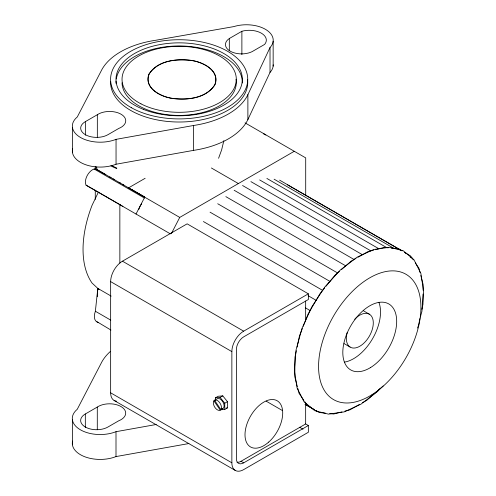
<?xml version="1.0" encoding="UTF-8"?>
<svg xmlns="http://www.w3.org/2000/svg" width="496" height="496" viewBox="0 0 496 496"><rect width="100%" height="100%" fill="white"/><g stroke="black" fill="none" stroke-linecap="round" stroke-linejoin="round"><path stroke-width="0.74" d="M423.069 293.985L422.989 304.178L421.904 309.299M423.094 290.241L423.144 284.599L420.8 275.472M97.266 296.72L97.464 293.694M97.557 292.175L97.805 288.393L92.064 283.067A95.232 54.982 -60 0 1 92.064 205.313L98.369 192.188L86.081 185.182A10.075 5.816 -60 0 1 86.992 175.981A10.075 5.816 -60 0 1 94.147 169.012L95.517 168.764L105.815 174.642M110.924 330.051L95.716 320.955A11.941 6.894 -60 0 1 95.375 311.259L97.805 288.393L111.185 296.118M296.341 350.697L294.959 357.238L294.804 376.817L297.34 386.688M297.092 347.15L299.479 335.854L302.386 328.488M419.957 318.513L418.469 325.562L417.477 328.073M223.857 140.659L221.644 149.86L218.575 158.274M420.348 317.093L421.916 311.395L423.584 291.04L420.856 273.389L413.906 259.644L403.217 250.74L389.509 247.281L373.717 249.513L356.928 257.281L340.275 270.047L324.892 286.948L311.835 306.832L301.996 328.346L296.031 350.021L294.357 370.376L297.092 388.027L304.042 401.772L314.731 410.676L328.439 414.129L344.224 411.897L361.02 404.135L377.673 391.369L380.327 388.449M303.236 326.325L308.053 314.117L320.094 293.514L324.589 287.99M247.882 94.705L270.022 47.523A26.747 15.444 0 0 0 265.379 29.289A26.747 15.444 0 0 0 233.796 26.604L155.502 40.306A76.186 43.989 0 0 0 101.103 71.095L77.289 116.969A27.863 16.083 0 0 0 80.507 137.485A27.863 16.083 0 0 0 116.045 139.345L193.483 125.5A76.186 43.989 0 0 0 247.882 94.705L247.882 119.586A76.186 43.989 0 0 1 193.483 150.381L116.045 164.226A27.863 16.083 0 0 1 85.554 164.678A27.863 16.083 0 0 1 72.621 148.732M247.882 119.586L270.022 72.404A26.747 15.444 0 0 0 273.209 64.809M136.016 214.03L144.714 197.197M171.38 233.573L179.732 217.415L294.277 151.286M326.052 286.192L334.788 275.447L339.357 271.442M215.252 400.061L215.89 399.466L214.545 400.247L220.918 409.665M341.682 269.409L351.125 261.144L355.985 258.385M376.266 392.001L366.817 400.272L362.607 402.659M377.425 390.991L383.16 385.969M85.368 121.632L97.334 114.725A16.139 9.319 0 0 1 121.601 114.545A16.139 9.319 0 0 1 118.742 128.458L107.967 134.683A15.977 9.226 0 0 1 85.368 134.683A15.977 9.226 0 0 1 85.368 121.632L85.368 135.203M229.319 38.521L241.881 31.273A17.044 9.839 0 0 1 261.336 33.176A17.044 9.839 0 0 1 264.635 44.411L253.859 50.629A16.139 9.319 0 0 1 231.105 51.658A16.139 9.319 0 0 1 229.319 38.521L229.319 50.586M145.148 178.281L128.551 187.866L144.553 196.993L131.167 189.267M122.45 261.187L187.141 223.839L308.351 293.818L308.351 299.522L243.703 336.846A10.348 5.977 -60 0 0 236.48 348.13L236.48 460.096A10.404 6.008 -60 0 0 243.703 462.836L308.351 425.512L308.351 432.27L243.66 469.619A16.69 9.635 -60 0 1 231.861 462.805L110.645 392.826L110.645 281.623A16.69 9.635 -60 0 1 122.45 261.187L243.66 331.167L308.351 293.818M85.324 413.98L97.29 407.067A16.139 9.319 0 0 1 121.557 406.887A16.139 9.319 0 0 1 118.699 420.806L107.923 427.025A15.977 9.226 0 0 1 85.324 427.025A15.977 9.226 0 0 1 85.324 413.98L85.324 427.552M215.431 399.906L215.431 397.835L218.122 396.279L222.791 395.864L227.453 401.667L227.453 407.886L224.762 409.442L220.763 409.801M214.545 400.247A5.716 3.298 60 0 1 219.864 402.913A5.716 3.298 60 0 1 220.9 409.547L222.208 408.809L220.261 410.142A5.716 3.298 60 0 1 214.942 407.476A5.716 3.298 60 0 1 213.906 400.842L214.799 400.322M215.431 397.835L220.094 397.42L222.791 395.864M224.762 409.442L224.762 403.223L227.453 401.667M237.001 462.222A10.404 6.008 -60 0 0 241.013 461.28L305.654 423.956L308.351 425.512M357.926 257.288L368.001 251.577L373.761 250.102M359.377 404.488L349.947 409.839L344.918 411.122M375.23 249.724L384.264 247.411L388.225 247.82M341.98 411.878L333.684 414.005L329.722 413.596M110.41 351.416A76.186 43.989 0 0 0 101.054 363.444L77.24 409.312A27.863 16.083 0 0 0 80.464 429.834A27.863 16.083 0 0 0 116.002 431.687L156.24 424.495M72.577 441.074A27.863 16.083 0 0 0 85.51 457.021A27.863 16.083 0 0 0 116.002 456.574L188.883 443.542M226.12 408.01L227.453 407.886M96.472 167.028L96.621 167.022A53.295 41.41 89.2 0 0 97.098 170.047M391.121 248.118L398.796 248.911L402.151 250.92M325.382 413.149L319.145 412.498L315.791 410.49M122.884 206.429L119.852 204.699L119.852 262.979M245.036 122.859L305.71 157.889L305.71 195.759M279.608 180.141L400.849 250.139M287.494 184.822L401.369 250.567M404.717 252.501L406.726 253.661M410.049 256.94L412.058 258.106M274.108 179.192L394.01 248.415M266.879 178.442L386.781 247.671M259.675 179.943L378.907 248.781M250.92 181.629L370.822 250.858M242.544 185.504L362.44 254.727M211.377 167.977L238.371 183.563M234.149 190.259L354.051 259.482M225.841 196.627L345.743 265.856M217.719 203.744L337.615 272.967M210.044 212.176L329.945 281.399M363.531 310.837L369.557 314.315M203.41 221.545L322.642 290.383M109.752 176.898L111.092 177.673M113.1 178.833L114.44 179.608M119.121 182.311L120.46 183.086M122.469 184.245L123.808 185.014M95.517 168.764L179.732 217.415M94.147 169.012L144.435 198.047M308.09 295.666L316.126 300.303M305.449 307.842L310.136 310.552M98.369 192.188L120.454 204.941M86.081 185.182L170.37 233.864M344.063 343.573L350.095 347.051M110.645 281.623L231.861 351.608L231.861 462.805M305.189 404.271L311.221 407.755M305.04 404.314L314.421 409.727M315.76 410.502L317.099 411.277M266.154 401.146L282.218 410.428M299.646 427.242L302.994 429.176M95.375 311.259L110.769 320.143M241.013 461.28L243.703 462.836M114.105 400.464L235.315 470.444M404.767 252.489L410.62 255.992L413.298 259.916M314.483 409.708L307.322 405.418L304.792 401.704M98.989 289.335L97.805 288.393L97.935 289.887M220.094 397.42L224.762 403.223M415.363 262.948L418.922 268.169L420.038 272.496M303.924 400.433L299.02 393.247L297.718 388.17M213.906 400.842L220.261 410.142M305.654 301.029L305.654 320.342M305.654 402.975L305.654 423.956M273.153 41.242L273.153 66.123M270.022 47.523L270.022 72.404M241.881 31.273L241.881 54.647M193.483 125.5L193.483 150.381M116.045 139.345L116.045 164.226M116.002 431.687L116.002 456.574M97.334 114.725L97.334 137.342M97.29 407.067L97.29 429.691M95.275 166.358L95.275 168.665M95.275 190.204L95.275 199.429M72.459 127.565L72.459 152.446M72.416 419.907L72.416 444.788M378.888 302.318A38.093 21.991 -60 0 1 372.657 338.551A38.093 21.991 -60 0 1 344.41 362.136M216.597 399.286A5.716 3.298 60 0 1 222.952 401.989A5.716 3.298 60 0 1 222.115 408.847M231.861 351.608A16.69 9.635 -60 0 1 243.66 331.167M354.714 319.25A19.046 10.999 -60 0 1 373.159 320.813A19.046 10.999 -60 0 1 358.36 346.989A19.046 10.999 -60 0 1 347.212 332.512M116.548 401.221A16.69 9.635 -60 0 1 110.645 392.826M138.868 209.355A10.075 5.816 -60 0 1 141.565 203.955M98.239 322.412A11.941 6.894 -60 0 1 96.844 321.916M116.777 168.039A53.351 30.888 0.1 0 1 111.445 165.41M263.413 133.864A11.501 6.64 -60 0 1 265.831 135.042M116.796 168.628A53.289 30.002 -1.2 0 1 110.856 165.825M247.566 79.645A68.566 39.587 0 0 1 180.804 122.004A68.566 39.587 0 0 1 110.614 81.536M236.04 79.236A57.139 32.99 0 0 1 182.23 115.37A57.139 32.99 0 0 1 122.028 82.77M116.021 83.365A63.166 36.468 0 0 1 116.033 81.158M116.281 78.976A63.166 36.468 0 0 1 182.621 46.016A63.166 36.468 0 0 1 242.327 82.968M148.726 74.574C144.001 89.063 161.876 97.21 173.538 98.623C188.226 100.235 206.882 98.189 215.19 84.295C219.914 69.806 202.039 61.659 190.377 60.245C175.689 58.633 157.034 60.679 148.726 74.574M149.246 73.817C143.425 87.804 160.754 96.801 172.23 98.32C187.048 100.322 205.604 98.493 214.669 85.052C220.491 71.064 203.162 62.068 191.685 60.549C176.867 58.547 158.311 60.376 149.246 73.817M370.568 367.542A38.093 21.991 -60 0 0 392.652 307.34A38.093 21.991 -60 0 0 346.022 335.904A38.093 21.991 -60 0 0 370.568 367.542M371.368 395.058A72.379 41.788 -60 0 0 413.236 280.668A72.379 41.788 -60 0 0 324.638 335.06A72.379 41.788 -60 0 0 371.368 395.058M268.733 442.072A26.666 15.395 -60 0 0 277.19 400.768A26.666 15.395 -60 0 0 245.644 428.736A26.666 15.395 -60 0 0 268.733 442.072M140.988 103.862A57.139 32.99 0 0 0 235.073 86.137A57.139 32.99 0 0 0 161.442 47.957A57.139 32.99 0 0 0 140.988 103.862M131.39 107.719A68.566 39.587 0 0 0 245.65 89.007A68.566 39.587 0 0 0 160.456 41.236A68.566 39.587 0 0 0 131.39 107.719M143.58 109.455A63.166 36.468 0 0 0 242.16 82.045A63.166 36.468 0 0 0 151.764 46.463A63.166 36.468 0 0 0 143.58 109.455"/></g></svg>
